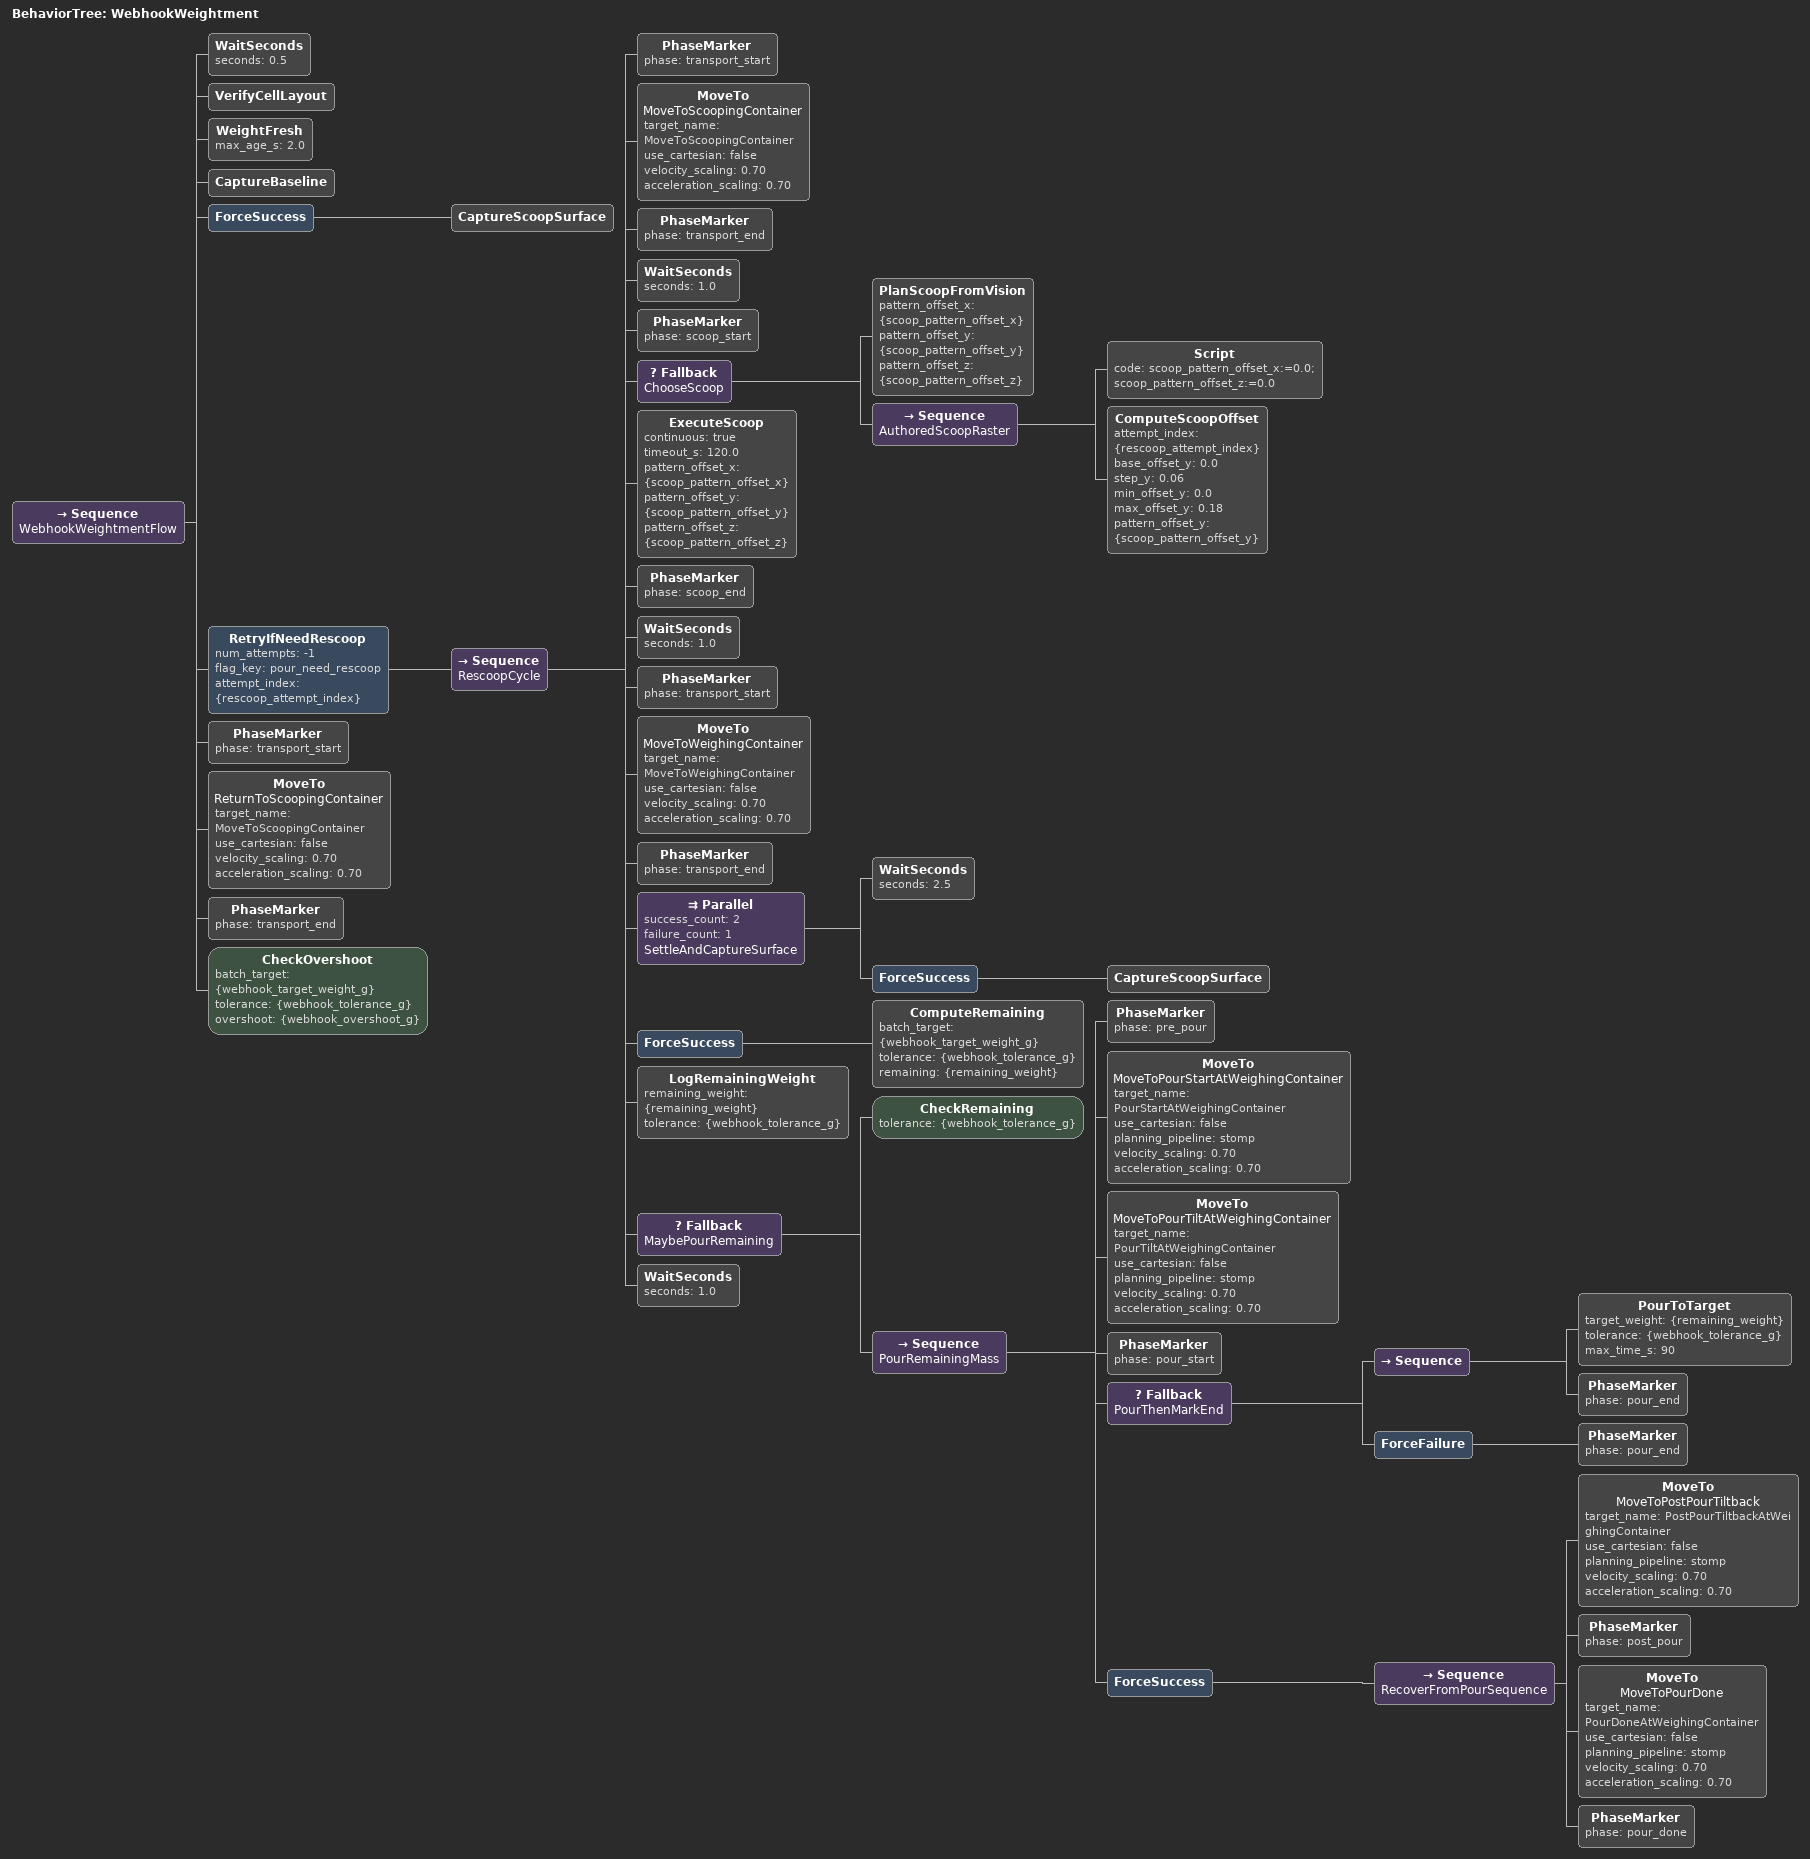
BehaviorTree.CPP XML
<root BTCPP_format="4" main_tree_to_execute="WebhookWeightment">
  <BehaviorTree ID="WebhookWeightment">
    <Sequence name="WebhookWeightmentFlow">
      <WaitSeconds seconds="0.5"/>
      <VerifyCellLayout/>
      <WeightFresh max_age_s="2.0"/>
      <CaptureBaseline/>
      <!-- First scoop of a run: map now if the arm is out of the camera's
           view; otherwise the previous run's map (if still fresh) or the
           authored scoop is used. -->
      <ForceSuccess>
        <CaptureScoopSurface/>
      </ForceSuccess>
      <RetryIfNeedRescoop num_attempts="-1"
                           flag_key="pour_need_rescoop"
                           attempt_index="{rescoop_attempt_index}">
        <Sequence name="RescoopCycle">
          <PhaseMarker phase="transport_start"/>
          <MoveTo name="MoveToScoopingContainer"
                  target_name="MoveToScoopingContainer"
                  use_cartesian="false"
                  velocity_scaling="0.70"
                  acceleration_scaling="0.70" />
          <PhaseMarker phase="transport_end"/>
          <WaitSeconds seconds="1.0"/>
          <PhaseMarker phase="scoop_start"/>
          <!-- scoop_vision shifts the authored scoop onto the powder (lane +
               depth). Without a fresh height map it fails and the blind
               Y raster below runs exactly as before. -->
          <Fallback name="ChooseScoop">
            <PlanScoopFromVision pattern_offset_x="{scoop_pattern_offset_x}"
                                 pattern_offset_y="{scoop_pattern_offset_y}"
                                 pattern_offset_z="{scoop_pattern_offset_z}"/>
            <Sequence name="AuthoredScoopRaster">
              <Script code="scoop_pattern_offset_x:=0.0; scoop_pattern_offset_z:=0.0"/>
              <ComputeScoopOffset attempt_index="{rescoop_attempt_index}"
                                  base_offset_y="0.0"
                                  step_y="0.06"
                                  min_offset_y="0.0"
                                  max_offset_y="0.18"
                                  pattern_offset_y="{scoop_pattern_offset_y}"/>
            </Sequence>
          </Fallback>
          <ExecuteScoop continuous="true"
                        timeout_s="120.0"
                        pattern_offset_x="{scoop_pattern_offset_x}"
                        pattern_offset_y="{scoop_pattern_offset_y}"
                        pattern_offset_z="{scoop_pattern_offset_z}"/>
          <PhaseMarker phase="scoop_end"/>
          <WaitSeconds seconds="1.0"/>

          <PhaseMarker phase="transport_start"/>
          <MoveTo name="MoveToWeighingContainer"
                  target_name="MoveToWeighingContainer"
                  use_cartesian="false"
                  velocity_scaling="0.70"
                  acceleration_scaling="0.70" />
          <PhaseMarker phase="transport_end"/>
          <!-- Arm is clear of the D455's view of the scoop bin here: map the
               powder for the next scoop while the scale settles. -->
          <Parallel success_count="2" failure_count="1" name="SettleAndCaptureSurface">
            <WaitSeconds seconds="2.5"/>
            <ForceSuccess>
              <CaptureScoopSurface/>
            </ForceSuccess>
          </Parallel>
          <ForceSuccess>
            <ComputeRemaining batch_target="{webhook_target_weight_g}"
                              tolerance="{webhook_tolerance_g}"
                              remaining="{remaining_weight}"/>
          </ForceSuccess>
          <LogRemainingWeight remaining_weight="{remaining_weight}"
                              tolerance="{webhook_tolerance_g}"/>
          <Fallback name="MaybePourRemaining">
            <CheckRemaining tolerance="{webhook_tolerance_g}"/>
            <Sequence name="PourRemainingMass">
              <PhaseMarker phase="pre_pour"/>
              <MoveTo name="MoveToPourStartAtWeighingContainer"
                      target_name="PourStartAtWeighingContainer"
                      use_cartesian="false"
                      planning_pipeline="stomp"
                      velocity_scaling="0.70"
                      acceleration_scaling="0.70" />
              <MoveTo name="MoveToPourTiltAtWeighingContainer"
                      target_name="PourTiltAtWeighingContainer"
                      use_cartesian="false"
                      planning_pipeline="stomp"
                      velocity_scaling="0.70"
                      acceleration_scaling="0.70" />
              <PhaseMarker phase="pour_start"/>
              <!-- pour_end runs on success and on scoop-empty. A failed
                   PourToTarget must still mark the end, then fail so the
                   rescoop retry sees the failure. -->
              <Fallback name="PourThenMarkEnd">
                <Sequence>
                  <PourToTarget target_weight="{remaining_weight}"
                                tolerance="{webhook_tolerance_g}"
                                max_time_s="90"/>
                  <PhaseMarker phase="pour_end"/>
                </Sequence>
                <ForceFailure>
                  <PhaseMarker phase="pour_end"/>
                </ForceFailure>
              </Fallback>
              <ForceSuccess>
                <Sequence name="RecoverFromPourSequence">
                  <!-- Untilt in place (same TCP as PourStart), then lift. -->
                  <MoveTo name="MoveToPostPourTiltback"
                          target_name="PostPourTiltbackAtWeighingContainer"
                          use_cartesian="false"
                          planning_pipeline="stomp"
                          velocity_scaling="0.70"
                          acceleration_scaling="0.70" />
                  <PhaseMarker phase="post_pour"/>
                  <MoveTo name="MoveToPourDone"
                          target_name="PourDoneAtWeighingContainer"
                          use_cartesian="false"
                          planning_pipeline="stomp"
                          velocity_scaling="0.70"
                          acceleration_scaling="0.70" />
                  <PhaseMarker phase="pour_done"/>
                </Sequence>
              </ForceSuccess>
            </Sequence>
          </Fallback>
          <WaitSeconds seconds="1.0"/>
        </Sequence>
      </RetryIfNeedRescoop>

      <PhaseMarker phase="transport_start"/>
      <MoveTo name="ReturnToScoopingContainer"
              target_name="MoveToScoopingContainer"
              use_cartesian="false"
              velocity_scaling="0.70"
              acceleration_scaling="0.70" />
      <PhaseMarker phase="transport_end"/>
      <!-- After the arm is home: fail the run if the scale is over target + tolerance. -->
      <CheckOvershoot batch_target="{webhook_target_weight_g}"
                      tolerance="{webhook_tolerance_g}"
                      overshoot="{webhook_overshoot_g}"/>
    </Sequence>
  </BehaviorTree>
</root>
